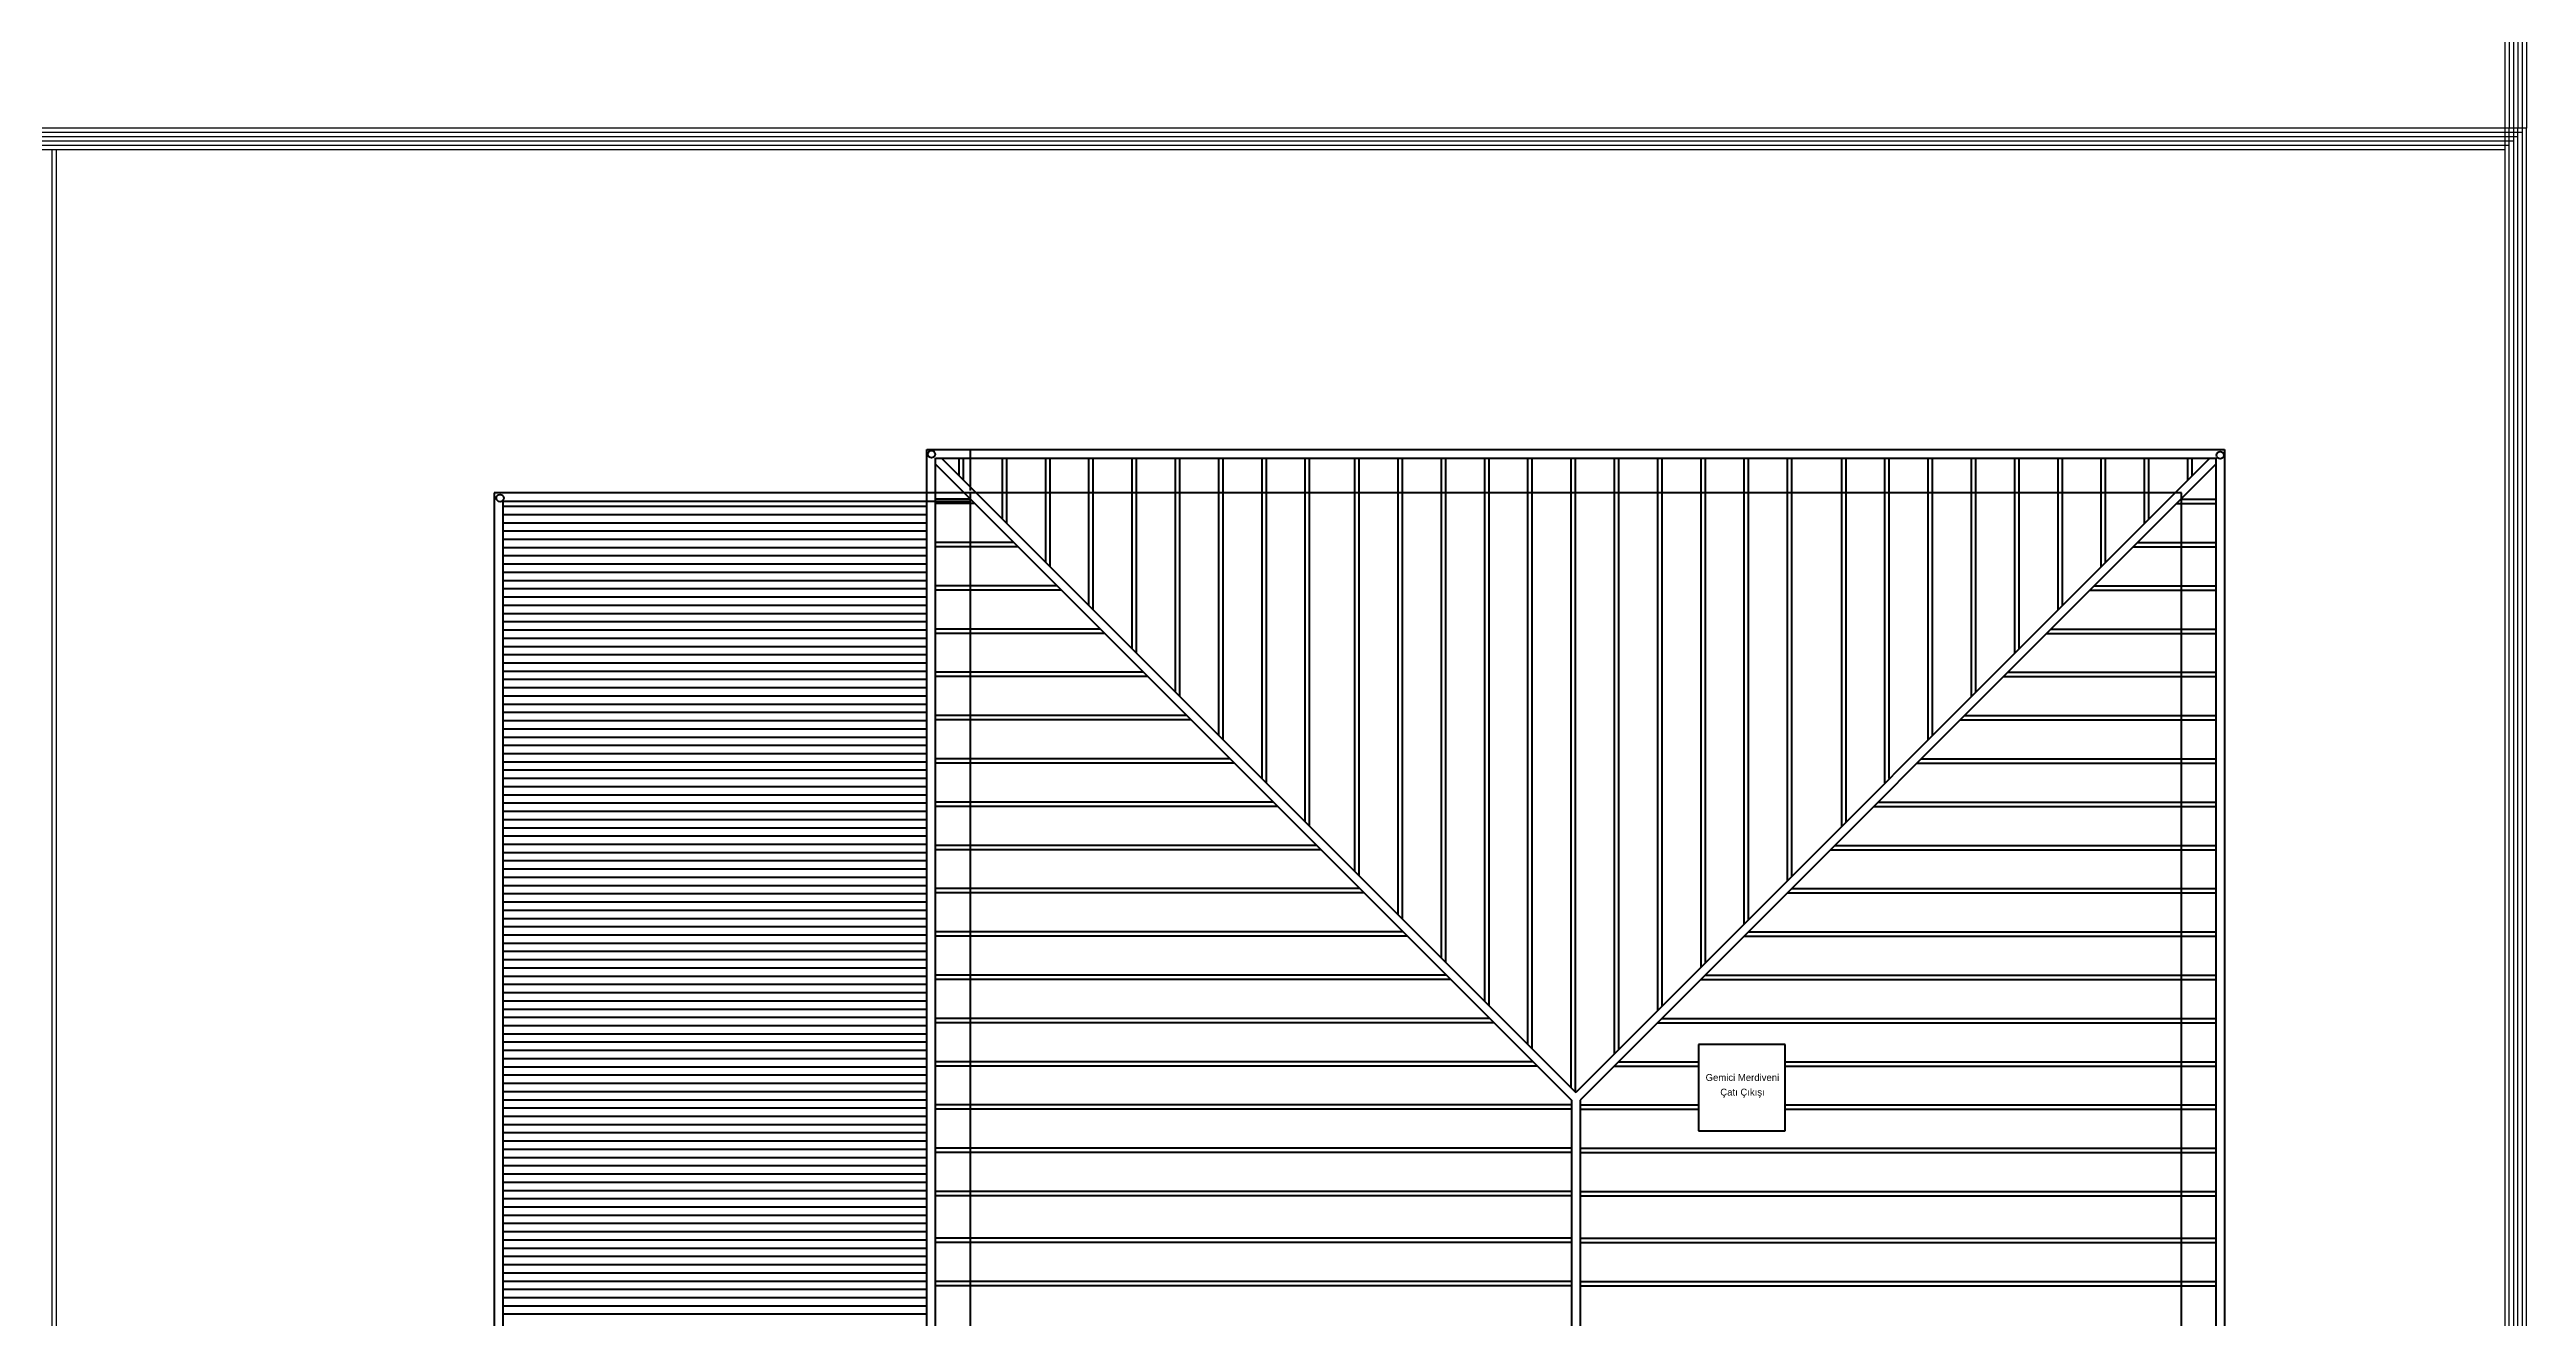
# Model space of a CAD drawing. Header units: millimetres. Extents: x 2046 to 14753, y 2361 to 29276.
# Drawn here: x 8621 to 11484, y 24682 to 26148 of the extents above; entities that cross this region are included whole.
import ezdxf

# ---------------------------------------------------------------- set-up
doc = ezdxf.new("R2010")
doc.units = ezdxf.units.MM
doc.layers.add('A.O. DUVAR', color=7, linetype='Continuous', lineweight=50)
doc.layers.add('yazi', color=251, linetype='Continuous', lineweight=25)
doc.styles.add('SS', font='arial.ttf', dxfattribs={"height": 11.5})

msp = doc.modelspace()

# ---------------------------------------------------------------- linework, layer by layer
at = {"layer": 'A.O. DUVAR'}
for p, q in [((9635.33, 25685.858), (11135.33, 25685.858)), ((9635.33, 23525.858), (9635.33, 25685.858)), ((9685.33, 25685.858), (9685.33, 25638.358)), ((11135.33, 25685.858), (11135.33, 23525.858)), ((9645.33, 25675.858), (11125.33, 25675.858)), ((9645.33, 23535.858), (9645.33, 25675.858)), ((9645.33, 25668.787), (10380.33, 24933.787)), ((9652.401, 25675.858), (10385.33, 24942.929)), ((9672.83, 25655.429), (9672.83, 25675.858)), ((9677.83, 25650.429), (9677.83, 25675.858)), ((9722.83, 25605.429), (9722.83, 25675.858)), ((9727.83, 25600.429), (9727.83, 25675.858)), ((9772.83, 25555.429), (9772.83, 25675.858)), ((9777.83, 25550.429), (9777.83, 25675.858)), ((9822.83, 25505.429), (9822.83, 25675.858)), ((9827.83, 25500.429), (9827.83, 25675.858)), ((9872.83, 25455.429), (9872.83, 25675.858)), ((9877.83, 25450.429), (9877.83, 25675.858)), ((9922.83, 25405.429), (9922.83, 25675.858)), ((9927.83, 25400.429), (9927.83, 25675.858)), ((9972.83, 25355.429), (9972.83, 25675.858)), ((9977.83, 25350.429), (9977.83, 25675.858)), ((10022.83, 25305.429), (10022.83, 25675.858)), ((10027.83, 25300.429), (10027.83, 25675.858)), ((10072.83, 25255.429), (10072.83, 25675.858)), ((10077.83, 25250.429), (10077.83, 25675.858)), ((10130.2, 25198.06), (10130.2, 25675.858)), ((10135.2, 25193.06), (10135.2, 25675.858)), ((10180.2, 25148.06), (10180.2, 25675.858)), ((10185.2, 25143.06), (10185.2, 25675.858)), ((10230.2, 25098.06), (10230.2, 25675.858)), ((10235.2, 25093.06), (10235.2, 25675.858)), ((10280.2, 25048.06), (10280.2, 25675.858)), ((10285.2, 25043.06), (10285.2, 25675.858)), ((10330.2, 24998.06), (10330.2, 25675.858)), ((10335.2, 24993.06), (10335.2, 25675.858)), ((10380.2, 24948.06), (10380.2, 25675.858)), ((10385.2, 24943.06), (10385.2, 25675.858)), ((11118.259, 25675.858), (10385.33, 24942.929)), ((11125.33, 25668.787), (10390.33, 24933.787)), ((10430.2, 24987.799), (10430.2, 25675.858)), ((10435.2, 24992.799), (10435.2, 25675.858)), ((10480.2, 25037.799), (10480.2, 25675.858)), ((10485.2, 25042.799), (10485.2, 25675.858)), ((10530.2, 25087.799), (10530.2, 25675.858)), ((10535.2, 25092.799), (10535.2, 25675.858)), ((10580.2, 25137.799), (10580.2, 25675.858)), ((10585.2, 25142.799), (10585.2, 25675.858)), ((10630.2, 25187.799), (10630.2, 25675.858)), ((10635.2, 25192.799), (10635.2, 25675.858)), ((10692.83, 25250.429), (10692.83, 25675.858)), ((10697.83, 25255.429), (10697.83, 25675.858)), ((10742.83, 25300.429), (10742.83, 25675.858)), ((10747.83, 25305.429), (10747.83, 25675.858)), ((10792.83, 25350.429), (10792.83, 25675.858)), ((10797.83, 25355.429), (10797.83, 25675.858)), ((10842.83, 25400.429), (10842.83, 25675.858)), ((10847.83, 25405.429), (10847.83, 25675.858)), ((10892.83, 25450.429), (10892.83, 25675.858)), ((10897.83, 25455.429), (10897.83, 25675.858)), ((10942.83, 25500.429), (10942.83, 25675.858)), ((10947.83, 25505.429), (10947.83, 25675.858)), ((10992.83, 25550.429), (10992.83, 25675.858)), ((10997.83, 25555.429), (10997.83, 25675.858)), ((11042.83, 25600.429), (11042.83, 25675.858)), ((11047.83, 25605.429), (11047.83, 25675.858)), ((11092.83, 25650.429), (11092.83, 25675.858)), ((11097.83, 25655.429), (11097.83, 25675.858)), ((11125.33, 25675.858), (11125.33, 23535.858)), ((9685.33, 25635.858), (9135.33, 25635.858)), ((9135.33, 25635.858), (9135.33, 23575.858)), ((9685.33, 25625.858), (9145.33, 25625.858)), ((9145.33, 25625.858), (9145.33, 23585.858)), ((9685.759, 25628.358), (9645.33, 25628.358)), ((9690.759, 25623.358), (9645.33, 25623.358)), ((11085.33, 25635.858), (9685.33, 25635.858)), ((9685.33, 25635.858), (9685.33, 23575.858)), ((11079.901, 25623.358), (11125.33, 25623.358)), ((11084.901, 25628.358), (11125.33, 25628.358)), ((11085.33, 23575.858), (11085.33, 25635.858)), ((9735.759, 25578.358), (9645.33, 25578.358)), ((9740.759, 25573.358), (9645.33, 25573.358)), ((11029.901, 25573.358), (11125.33, 25573.358)), ((11034.901, 25578.358), (11125.33, 25578.358)), ((9785.759, 25528.358), (9645.33, 25528.358)), ((9790.759, 25523.358), (9645.33, 25523.358)), ((10979.901, 25523.358), (11125.33, 25523.358)), ((10984.901, 25528.358), (11125.33, 25528.358)), ((9835.759, 25478.358), (9645.33, 25478.358)), ((9840.759, 25473.358), (9645.33, 25473.358)), ((10929.901, 25473.358), (11125.33, 25473.358)), ((10934.901, 25478.358), (11125.33, 25478.358)), ((9885.759, 25428.358), (9645.33, 25428.358)), ((9890.759, 25423.358), (9645.33, 25423.358)), ((10879.901, 25423.358), (11125.33, 25423.358)), ((10884.901, 25428.358), (11125.33, 25428.358)), ((9935.759, 25378.358), (9645.33, 25378.358)), ((9940.759, 25373.358), (9645.33, 25373.358)), ((10829.901, 25373.358), (11125.33, 25373.358)), ((10834.901, 25378.358), (11125.33, 25378.358)), ((9985.759, 25328.358), (9645.33, 25328.358)), ((9990.759, 25323.358), (9645.33, 25323.358)), ((10779.901, 25323.358), (11125.33, 25323.358)), ((10784.901, 25328.358), (11125.33, 25328.358)), ((10035.759, 25278.358), (9645.33, 25278.358)), ((10734.901, 25278.358), (11125.33, 25278.358)), ((10040.759, 25273.358), (9645.33, 25273.358)), ((10729.901, 25273.358), (11125.33, 25273.358)), ((10085.759, 25228.358), (9645.33, 25228.358)), ((10090.759, 25223.358), (9645.33, 25223.358)), ((10679.901, 25223.358), (11125.33, 25223.358)), ((10684.901, 25228.358), (11125.33, 25228.358)), ((10135.759, 25178.358), (9645.33, 25178.358)), ((10140.759, 25173.358), (9645.33, 25173.358)), ((10629.901, 25173.358), (11125.33, 25173.358)), ((10634.901, 25178.358), (11125.33, 25178.358)), ((10185.759, 25128.358), (9645.33, 25128.358)), ((10190.759, 25123.358), (9645.33, 25123.358)), ((10579.901, 25123.358), (11125.33, 25123.358)), ((10584.901, 25128.358), (11125.33, 25128.358)), ((10235.759, 25078.358), (9645.33, 25078.358)), ((10534.901, 25078.358), (11125.33, 25078.358)), ((10240.759, 25073.358), (9645.33, 25073.358)), ((10529.901, 25073.358), (11125.33, 25073.358)), ((10285.759, 25028.358), (9645.33, 25028.358)), ((10290.759, 25023.358), (9645.33, 25023.358)), ((10479.901, 25023.358), (11125.33, 25023.358)), ((10484.901, 25028.358), (11125.33, 25028.358)), ((10627.392, 24998.354), (10527.392, 24998.354)), ((10527.392, 24998.354), (10527.392, 24898.354)), ((10627.392, 24998.354), (10527.392, 24998.354)), ((10527.392, 24998.354), (10527.392, 24898.354)), ((10627.392, 24898.354), (10627.392, 24998.354)), ((10627.392, 24898.354), (10627.392, 24998.354)), ((10335.759, 24978.358), (9645.33, 24978.358)), ((10340.759, 24973.358), (9645.33, 24973.358)), ((10429.901, 24973.358), (10527.392, 24973.358)), ((10434.901, 24978.358), (10527.392, 24978.358)), ((10627.392, 24978.358), (11125.33, 24978.358)), ((10627.392, 24973.358), (11125.33, 24973.358)), ((10380.33, 24928.358), (9645.33, 24928.358)), ((10380.33, 24923.358), (9645.33, 24923.358)), ((10380.33, 24933.787), (10380.33, 24277.929)), ((10390.33, 24933.787), (10390.33, 24277.929)), ((10390.33, 24928.358), (10527.392, 24928.358)), ((10390.33, 24923.358), (10527.392, 24923.358)), ((10627.392, 24928.358), (11125.33, 24928.358)), ((10627.392, 24923.358), (11125.33, 24923.358)), ((10380.33, 24878.358), (9645.33, 24878.358)), ((10390.33, 24878.358), (11125.33, 24878.358)), ((10527.392, 24898.354), (10627.392, 24898.354)), ((10380.33, 24873.358), (9645.33, 24873.358)), ((10390.33, 24873.358), (11125.33, 24873.358)), ((10380.33, 24828.358), (9645.33, 24828.358)), ((10380.33, 24823.358), (9645.33, 24823.358)), ((10390.33, 24828.358), (11125.33, 24828.358)), ((10390.33, 24823.358), (11125.33, 24823.358)), ((10380.33, 24774.358), (9645.33, 24774.358)), ((10380.33, 24769.358), (9645.33, 24769.358)), ((10390.33, 24774.358), (11125.33, 24774.358)), ((10390.33, 24769.358), (11125.33, 24769.358)), ((10380.33, 24724.358), (9645.33, 24724.358)), ((10380.33, 24719.358), (9645.33, 24719.358)), ((10390.33, 24724.358), (11125.33, 24724.358)), ((10390.33, 24719.358), (11125.33, 24719.358))]:
    msp.add_line(p, q, dxfattribs=at)
at = {"layer": 'A.O. DUVAR', "linetype": 'Continuous', "transparency": 33554488}
for p, q in [((9635.33, 25619.885), (9145.33, 25619.885)), ((9635.33, 25610.36), (9145.33, 25610.36)), ((9635.33, 25600.835), (9145.33, 25600.835)), ((9635.33, 25591.31), (9145.33, 25591.31)), ((9635.33, 25581.785), (9145.33, 25581.785)), ((9635.33, 25572.26), (9145.33, 25572.26)), ((9635.33, 25562.735), (9145.33, 25562.735)), ((9635.33, 25553.21), (9145.33, 25553.21)), ((9635.33, 25543.685), (9145.33, 25543.685)), ((9635.33, 25534.16), (9145.33, 25534.16)), ((9635.33, 25524.635), (9145.33, 25524.635)), ((9635.33, 25515.11), (9145.33, 25515.11)), ((9635.33, 25505.585), (9145.33, 25505.585)), ((9635.33, 25496.06), (9145.33, 25496.06)), ((9635.33, 25486.535), (9145.33, 25486.535)), ((9635.33, 25477.01), (9145.33, 25477.01)), ((9635.33, 25467.485), (9145.33, 25467.485)), ((9635.33, 25457.96), (9145.33, 25457.96)), ((9635.33, 25448.435), (9145.33, 25448.435)), ((9635.33, 25438.91), (9145.33, 25438.91)), ((9635.33, 25429.385), (9145.33, 25429.385)), ((9635.33, 25419.86), (9145.33, 25419.86)), ((9635.33, 25410.335), (9145.33, 25410.335)), ((9635.33, 25400.81), (9145.33, 25400.81)), ((9635.33, 25391.285), (9145.33, 25391.285)), ((9635.33, 25381.76), (9145.33, 25381.76)), ((9635.33, 25372.235), (9145.33, 25372.235)), ((9635.33, 25362.71), (9145.33, 25362.71)), ((9635.33, 25353.185), (9145.33, 25353.185)), ((9635.33, 25343.66), (9145.33, 25343.66)), ((9635.33, 25334.135), (9145.33, 25334.135)), ((9635.33, 25324.61), (9145.33, 25324.61)), ((9635.33, 25315.085), (9145.33, 25315.085)), ((9635.33, 25305.56), (9145.33, 25305.56)), ((9635.33, 25296.035), (9145.33, 25296.035)), ((9635.33, 25286.51), (9145.33, 25286.51)), ((9635.33, 25276.985), (9145.33, 25276.985)), ((9635.33, 25267.46), (9145.33, 25267.46)), ((9635.33, 25257.935), (9145.33, 25257.935)), ((9635.33, 25248.41), (9145.33, 25248.41)), ((9635.33, 25238.885), (9145.33, 25238.885)), ((9635.33, 25229.36), (9145.33, 25229.36)), ((9635.33, 25219.835), (9145.33, 25219.835)), ((9635.33, 25210.31), (9145.33, 25210.31)), ((9635.33, 25200.785), (9145.33, 25200.785)), ((9635.33, 25191.26), (9145.33, 25191.26)), ((9635.33, 25181.735), (9145.33, 25181.735)), ((9635.33, 25172.21), (9145.33, 25172.21)), ((9635.33, 25162.685), (9145.33, 25162.685)), ((9635.33, 25153.16), (9145.33, 25153.16)), ((9635.33, 25143.635), (9145.33, 25143.635)), ((9635.33, 25134.11), (9145.33, 25134.11)), ((9635.33, 25124.585), (9145.33, 25124.585)), ((9635.33, 25115.06), (9145.33, 25115.06)), ((9635.33, 25105.535), (9145.33, 25105.535)), ((9635.33, 25096.01), (9145.33, 25096.01)), ((9635.33, 25086.485), (9145.33, 25086.485)), ((9635.33, 25076.96), (9145.33, 25076.96)), ((9635.33, 25067.435), (9145.33, 25067.435)), ((9635.33, 25057.91), (9145.33, 25057.91)), ((9635.33, 25048.385), (9145.33, 25048.385)), ((9635.33, 25038.86), (9145.33, 25038.86)), ((9635.33, 25029.335), (9145.33, 25029.335)), ((9635.33, 25019.81), (9145.33, 25019.81)), ((9635.33, 25010.285), (9145.33, 25010.285)), ((9635.33, 25000.76), (9145.33, 25000.76)), ((9635.33, 24991.235), (9145.33, 24991.235)), ((9635.33, 24981.71), (9145.33, 24981.71)), ((9635.33, 24972.185), (9145.33, 24972.185)), ((9635.33, 24962.66), (9145.33, 24962.66)), ((9635.33, 24953.135), (9145.33, 24953.135)), ((9635.33, 24943.61), (9145.33, 24943.61)), ((9635.33, 24934.085), (9145.33, 24934.085)), ((9635.33, 24924.56), (9145.33, 24924.56)), ((9635.33, 24915.035), (9145.33, 24915.035)), ((9635.33, 24905.51), (9145.33, 24905.51)), ((9635.33, 24895.985), (9145.33, 24895.985)), ((9635.33, 24886.46), (9145.33, 24886.46)), ((9635.33, 24876.935), (9145.33, 24876.935)), ((9635.33, 24867.41), (9145.33, 24867.41)), ((9635.33, 24857.885), (9145.33, 24857.885)), ((9635.33, 24848.36), (9145.33, 24848.36)), ((9635.33, 24838.835), (9145.33, 24838.835)), ((9635.33, 24829.31), (9145.33, 24829.31)), ((9635.33, 24819.785), (9145.33, 24819.785)), ((9635.33, 24810.26), (9145.33, 24810.26)), ((9635.33, 24800.735), (9145.33, 24800.735)), ((9635.33, 24791.21), (9145.33, 24791.21)), ((9635.33, 24781.685), (9145.33, 24781.685)), ((9635.33, 24772.16), (9145.33, 24772.16)), ((9635.33, 24762.635), (9145.33, 24762.635)), ((9635.33, 24753.11), (9145.33, 24753.11)), ((9635.33, 24743.585), (9145.33, 24743.585)), ((9635.33, 24734.06), (9145.33, 24734.06)), ((9635.33, 24724.535), (9145.33, 24724.535)), ((9635.33, 24715.01), (9145.33, 24715.01)), ((9635.33, 24705.485), (9145.33, 24705.485)), ((9635.33, 24695.96), (9145.33, 24695.96)), ((9635.33, 24686.435), (9145.33, 24686.435))]:
    msp.add_line(p, q, dxfattribs=at)
at = {"layer": 'A.O. DUVAR'}
for centre in [(9640.73, 25680.274), (11130.136, 25679.344), (9142.13, 25629.695)]:
    msp.add_circle(centre, 4.234, dxfattribs=at)
at = {"layer": 'yazi'}
for p, q in [((11484.215, 26057.18), (2995.515, 26057.18)), ((11479.215, 26052.18), (3000.515, 26052.18)), ((11464.215, 11151.662), (11464.215, 26057.18)), ((11474.215, 11151.662), (11474.215, 26057.18)), ((11484.215, 11151.662), (11484.215, 26057.18)), ((11474.215, 26047.18), (3005.515, 26047.18)), ((11469.215, 26042.18), (3010.515, 26042.18)), ((11464.215, 26037.18), (3015.515, 26037.18)), ((11459.215, 26032.18), (3020.515, 26032.18))]:
    msp.add_line(p, q, dxfattribs=at)
for points in [[(2995.515, 26057.18), (2995.515, 29275.994), (11484.215, 29275.994), (11484.215, 26057.18)], [(3000.515, 26057.18), (3000.515, 29270.994), (11479.215, 29270.994), (11479.215, 11151.662)], [(3005.515, 8020.024), (3005.515, 29265.994), (11474.215, 29265.994), (11474.215, 26057.18)], [(3010.515, 26057.18), (3010.515, 29260.994), (11469.215, 29260.994), (11469.215, 11151.662)], [(3015.515, 8020.024), (3015.515, 29255.994), (11464.215, 29255.994), (11464.215, 26057.18)], [(3020.515, 26057.18), (3020.515, 29250.994), (11459.215, 29250.994), (11459.215, 11151.662)], [(8623.962, 26032.18), (8623.962, 23232.18)], [(8628.962, 26032.18), (8628.962, 23232.18)]]:
    msp.add_lwpolyline(points, dxfattribs=at)

# ---------------------------------------------------------------- texts
at = {"layer": 'A.O. DUVAR', "style": 'SS'}
for s, p in [('Gemici Merdiveni', (10535.514, 24956.206, 0.319)), ('Çatı Çıkışı', (10552.463, 24939.27, 0.319))]:
    msp.add_text(s, height=7.87884, dxfattribs=at).set_placement(p)

doc.saveas('drawing.dxf')
